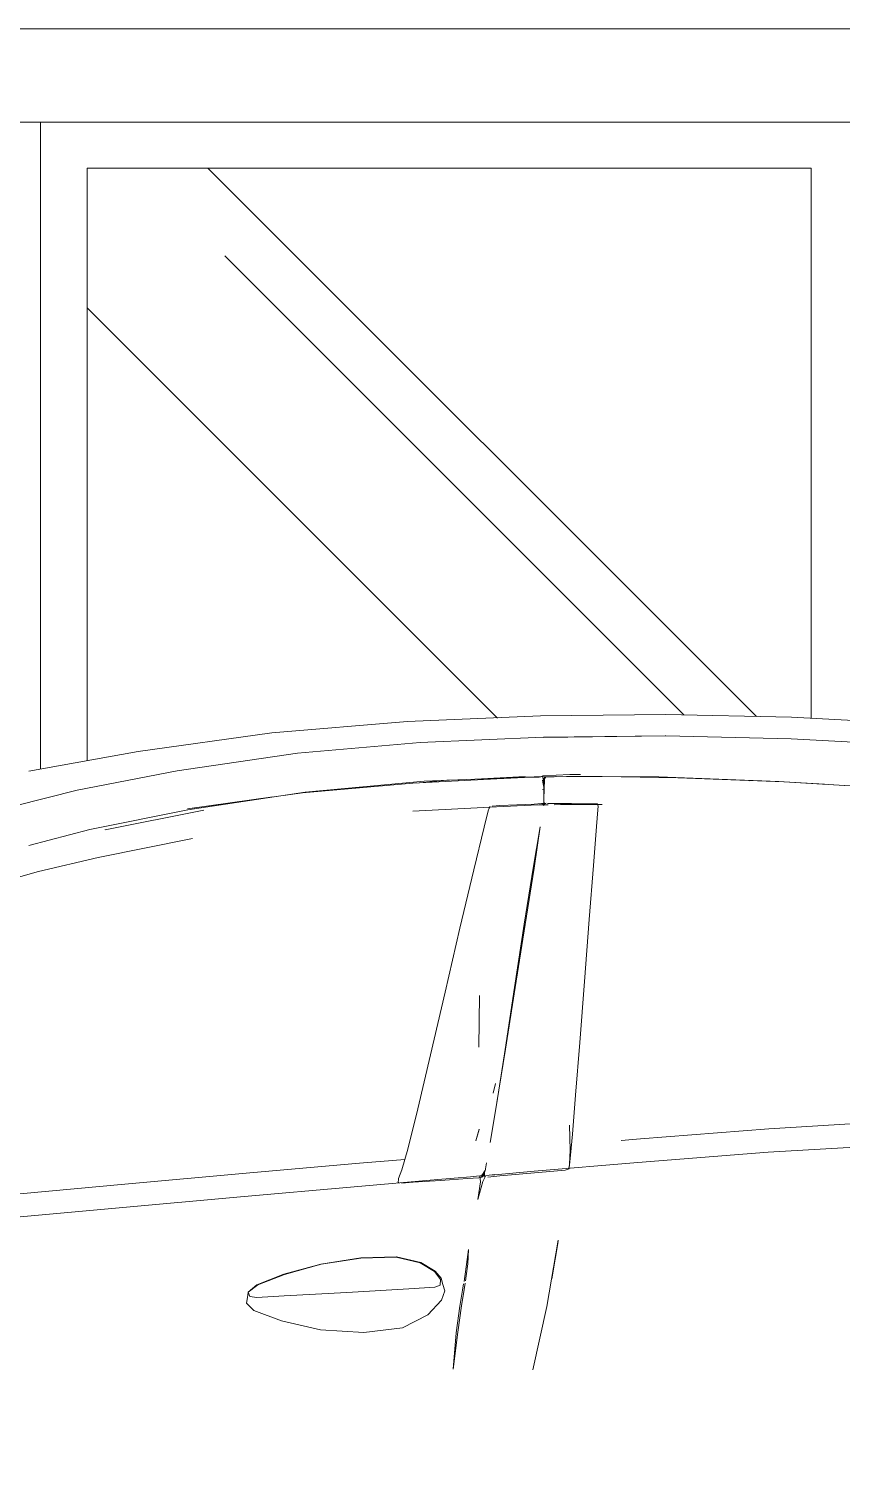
# Model space of a CAD drawing. Header units: millimetres. Extents: x -50912 to 58751, y -45352 to 5553.
# Drawn here: x 38953 to 39823, y 849 to 2399 of the extents above; entities that cross this region are included whole.
import ezdxf

# ---------------------------------------------------------------- set-up
doc = ezdxf.new("R2010")
doc.units = ezdxf.units.MM
for name, color, linetype, lineweight in [('A-DOOR', 31, 'Continuous', 9), ('A-GENM', 13, 'Continuous', 9), ('G-IMPT', 8, 'Continuous', 9)]:
    doc.layers.add(name, color=color, linetype=linetype, lineweight=lineweight)

# ---------------------------------------------------------------- blocks, each defined once
blk = doc.blocks.new('Porta correr 4 folhas - 350 x 210-3791413-D')
at = {"layer": 'A-DOOR'}
h = blk.add_hatch(dxfattribs=at)
h.set_pattern_fill('FP_12', color=256, style=0, pattern_type=2)
h.set_pattern_definition([(135, (-39632.151, 200), (-969.8676610754683, 2586.313762867916), [17145, -2286, 5715, -1143]), (135, (-41152.341, 771.5), (1883.159708588202, 266.7136067957538), [3429, -377.19, 6858, -857.25]), (135, (-40203.651, 1171.55), (-3661.250420559894, 4744.269308760835), [9144, -1600.2, 4572, -1143])])
h.paths.add_polyline_path([(-40019.65077199631, 250.000000000006), (-39244.6507719963, 250.000000000006), (-39244.6507719963, 396.8246237829175), (-39398.5091105989, 396.1777665746642), (-39756.53649496262, 396.0357771447509), (-40019.65077199631, 396.0357771447509), (-40019.65077199631, 251.3893261555215)])
h.paths.add_polyline_path([(-39548.92664241879, 1457.900601288902), (-39547.91612520189, 1458.542454566847), (-39538.13732439545, 1523.99692326698), (-39548.8227937128, 1458.542454566847)])
h.paths.add_polyline_path([(-39531.14817141636, 1567.330999655307), (-39531.14817141636, 1568.509670609797), (-39531.29975676801, 1568.278797498401)])
h.paths.add_polyline_path([(-39530.52560548561, 1574.25515647727), (-39530.71951069706, 1574.435631350726), (-39530.5522537541, 1574.254517245652)])
h.paths.add_polyline_path([(-39244.6507719963, 1591.015914873597), (-39244.6507719963, 1591.067769658059), (-39288.04541515382, 1593.471508902367), (-39407.77841081104, 1598.123927893824), (-39428.05471520127, 1597.650382627547), (-39365.05001178763, 1596.042726743121), (-39250.781087587, 1591.359920383318)])
h.paths.add_polyline_path([(-39650.9865413478, 1592.399635372826), (-39618.82144409583, 1594.640617861445), (-39646.92390612968, 1592.775692899983), (-39648.23882718773, 1592.653977329929)])
h.paths.add_polyline_path([(-39530.52268633364, 1595.703884890863), (-39529.55737644381, 1598.191617800521), (-39514.872649682, 1598.327786360175), (-39519.85374787057, 1598.578782272104), (-39531.73193503496, 1598.104294351456), (-39530.66383932171, 1595.984079500635)])
h.paths.add_polyline_path([(-40019.65077199631, 1615.586686376029), (-39954.29954544972, 1626.884439718345), (-39812.14757503221, 1645.941436745165), (-39663.18358249895, 1657.818389349549), (-39516.69152900841, 1663.563383375934), (-39398.5091105989, 1664.954895100646), (-39250.781087587, 1661.219962162899), (-39244.6507719963, 1660.887894437337), (-39244.6507719963, 2250.00000000001), (-40019.65077199631, 2250.00000000001), (-40019.65077199631, 1617.32210787738)])
for p, q in [((-38220.65077199631, 2398.999999999984), (-41918.65077199631, 2398.999999999984)), ((-41818.65077199631, 2298.999999999984), (-38320.65077199631, 2298.999999999984)), ((-40069.6507719963, 2298.999999999983), (-40069.6507719963, 1606.50989135078)), ((-40069.6507719963, 1606.509891350781), (-40069.6507719963, 2298.999999999983)), ((-40019.65077199631, 2250.000000000008), (-39244.6507719963, 2250.000000000008)), ((-40019.65077199631, 1615.508258401086), (-40019.65077199631, 2250.000000000008)), ((-39244.6507719963, 2250.000000000008), (-39244.6507719963, 1660.887907973665))]:
    blk.add_line(p, q, dxfattribs=at)
blk = doc.blocks.new('CRT_Fiat Punto - Punto_dwg-985961-D')
at = {"layer": 'G-IMPT'}
for p, q in [((-39534.4278405209, 1663.347605815768), (-39676.88996544828, 1657.239382487215)), ((-39534.4278405209, 1663.347605815768), (-39534.37339168537, 1663.34769713457)), ((-39534.4278405209, 1663.347605815768), (-39534.37339168537, 1663.34769713457)), ((-39399.97229700203, 1664.98714358193), (-39534.37339168537, 1663.34769713457)), ((-39534.37339168537, 1663.34769713457), (-39399.97229700203, 1664.98714358193)), ((-39265.69078428954, 1662.027592536839), (-39399.97229700203, 1664.98714358193)), ((-39265.69078428954, 1662.027592536839), (-39399.97229700203, 1664.98714358193)), ((-39123.75063763281, 1654.338960366241), (-39265.69078428954, 1662.027592536839)), ((-39265.69078428954, 1662.027592536839), (-39123.75063763281, 1654.339051685042)), ((-39822.22979123728, 1645.099278348351), (-39965.31840309646, 1625.364737382866)), ((-39676.88996544828, 1657.239382487215), (-39822.22979123728, 1645.099278348351)), ((-39663.14350651282, 1634.869974476171), (-39794.54603419305, 1623.483113473332)), ((-39531.03482195373, 1640.41348233486), (-39663.14350651283, 1634.869974476171)), ((-39400.90950186412, 1641.864675072465), (-39531.10723776349, 1640.389556808808)), ((-39531.10723776349, 1640.389556808808), (-39400.12845215297, 1641.864675072465)), ((-39400.12845215297, 1641.864675072465), (-39531.03482195373, 1640.41348233486)), ((-39400.90950186412, 1641.864675072465), (-39400.40181498594, 1641.864675072465)), ((-39400.40181498594, 1641.864675072465), (-39400.12845215297, 1641.864675072465)), ((-39265.95738953117, 1638.905215346176), (-39400.12845215297, 1641.864675072465)), ((-39124.05395303274, 1631.216583175578), (-39265.95738953117, 1638.905215346176)), ((-39965.31840309646, 1625.364737382866), (-40082.23860210724, 1604.322922111295)), ((-39794.54603419305, 1623.483113473332), (-39923.33397330912, 1604.501906962675)), ((-39923.33397330912, 1604.501906962675), (-40030.47404851111, 1583.773771775032)), ((-39532.15155958002, 1598.62869257036), (-39659.06921544023, 1593.502328997949)), ((-39550.83854010197, 1598.290314722099), (-39597.48780423616, 1596.130911658616)), ((-39544.08188160161, 1597.710847294226), (-39581.15621927616, 1596.042270149115)), ((-39535.75442875355, 1597.849743191649), (-39544.08188160161, 1597.710847294226)), ((-39532.14292995325, 1598.920136526064), (-39535.75442875355, 1597.849743191649)), ((-39532.14292995325, 1598.920136526064), (-39535.75442875355, 1597.849743191649)), ((-39532.15155958002, 1598.62869257036), (-39535.75442875355, 1597.849743191649)), ((-39407.77841081104, 1598.123927893827), (-39532.15155958002, 1598.62869257036)), ((-39532.15155958002, 1598.62869257036), (-39531.19410477363, 1594.670205153204)), ((-39532.14292995325, 1598.920136526064), (-39530.49633780965, 1592.226285722051)), ((-39502.77758854209, 1600.515065057589), (-39532.13643091606, 1599.156038814848)), ((-39530.10816441322, 1598.206480090586), (-39530.66383932171, 1594.851701271632)), ((-39528.77591441487, 1598.170546142108), (-39530.66383932171, 1594.851701271632)), ((-39530.66383932171, 1594.851701271632), (-39530.3642554356, 1596.660380519653)), ((-39530.49633780965, 1592.226285722051), (-39530.10816441322, 1598.206480090586)), ((-39530.08554018009, 1594.836131415937), (-39530.10816441322, 1598.206480090586)), ((-39530.10816441322, 1598.206480090586), (-39528.77591441487, 1598.170546142108)), ((-39530.10816441322, 1598.206480090586), (-39526.32121936511, 1598.104294351456)), ((-39528.77591441487, 1598.170546142108), (-39529.51296836632, 1598.190426238754)), ((-39526.32121936511, 1598.104294351456), (-39519.85374787057, 1598.18123044191)), ((-39519.85374787057, 1598.18123044191), (-39506.48294024086, 1598.574631839739)), ((-39468.24330616721, 1598.422905650673), (-39506.48294024086, 1598.574631839739)), ((-39502.77758854209, 1600.515065057589), (-39491.60204795757, 1600.654974599309)), ((-39387.16899006563, 1596.864458980442), (-39468.24330616721, 1598.422905650673)), ((-39279.01027075267, 1593.120433769137), (-39407.77841081104, 1598.123927893827)), ((-39273.85792698117, 1592.654890517945), (-39387.16899006563, 1596.864458980442)), ((-40030.47404851111, 1583.773771775032), (-40096.93305293824, 1567.146307378819)), ((-39912.36260143927, 1563.780068050248), (-39789.39968321791, 1580.985123867363)), ((-39786.41395221386, 1581.823567445397), (-39912.06830947844, 1562.671046862704)), ((-39789.39968321791, 1580.985123867363), (-39671.01224219013, 1591.355013034803)), ((-39786.41395221386, 1581.823567445397), (-39659.06921544023, 1593.502328997949)), ((-39581.15621927616, 1596.042270149115), (-39671.01224219013, 1591.355013034803)), ((-39663.48066578538, 1591.747890817952), (-39634.73460398638, 1594.406750410234)), ((-39621.42979517759, 1595.02263247041), (-39634.73460398638, 1594.406750410234)), ((-39530.59596662233, 1584.740609588285), (-39532.22817605466, 1584.596919453772)), ((-39530.59596662233, 1584.740609588285), (-39532.1611480542, 1594.610300019273)), ((-39530.59596662233, 1584.740609588285), (-39531.19410477363, 1594.670205153204)), ((-39531.19410477363, 1594.670205153204), (-39530.87921471558, 1584.680521816751)), ((-39530.91896239985, 1593.944371140989), (-39530.69381725504, 1594.745086525692)), ((-39530.91896239985, 1593.944371140989), (-39530.69381725504, 1594.745086525692)), ((-39530.59596662233, 1584.740609588285), (-39530.87921471558, 1574.300633240528)), ((-39530.87921471558, 1574.300633240528), (-39530.87921471558, 1584.680521816751)), ((-39530.66383932171, 1594.851701271632), (-39530.78874061278, 1584.74586041939)), ((-39530.71833381665, 1574.260361648967), (-39530.78874061278, 1584.74586041939)), ((-39530.08554018009, 1594.836131415937), (-39530.59596662233, 1584.740609588285)), ((-39279.01027075267, 1593.120433769137), (-39138.90796064006, 1584.750608997074)), ((-39230.34734512524, 1590.213271424204), (-39273.85797264057, 1592.654890517945)), ((-39138.90796064006, 1584.750608997074), (-39273.85792698117, 1592.654890517945)), ((-39912.36260143927, 1563.780068050248), (-39820.97558887126, 1576.567001500879)), ((-39581.50375580582, 1565.923868239533), (-39671.21081492447, 1561.183006988603)), ((-39588.1375188383, 1566.426532583632), (-39589.32354460539, 1564.523311777484)), ((-39585.94294539525, 1566.828015695408), (-39577.89974514726, 1567.322050412738)), ((-39544.47902707032, 1567.777959530353), (-39581.50375580582, 1565.923868239533)), ((-39577.89974514726, 1567.322050412738), (-39559.54904930311, 1568.150951175997)), ((-39559.54904930311, 1568.150951175997), (-39541.27056380142, 1568.981815293482)), ((-39536.10185113471, 1568.10848793319), (-39544.47902707032, 1567.777959530353)), ((-39541.27056380142, 1568.981815293482), (-39533.44410872932, 1569.481466117118)), ((-39536.10185113471, 1568.10848793319), (-39532.33737051182, 1568.278797498406)), ((-39533.44410872932, 1569.481466117118), (-39531.50810447336, 1569.581505864408)), ((-39531.5262084258, 1568.988116290801), (-39532.33737051182, 1568.278797498406)), ((-39531.5262084258, 1568.988116290801), (-39530.87921471558, 1569.852037814517)), ((-39531.50810447336, 1569.581505864408), (-39531.14817141636, 1567.330999655307)), ((-39531.43308779866, 1569.112458943314), (-39531.14817141636, 1567.330999655307)), ((-39531.14817141636, 1567.330999655307), (-39529.64469866477, 1569.587304608317)), ((-39531.14817141636, 1567.330999655307), (-39530.44175199592, 1569.122354929336)), ((-39530.87921471558, 1569.852037814517), (-39530.87921471558, 1574.300633240528)), ((-39530.87921471559, 1569.852037814517), (-39530.87921471559, 1574.300633240528)), ((-39530.68819861207, 1569.766517756701), (-39530.71837947604, 1574.260361648967)), ((-39530.4878679908, 1568.637863026787), (-39530.71833381665, 1574.260361648967)), ((-39530.68819861207, 1569.766517756701), (-39530.71833381665, 1574.260361648967)), ((-39530.71833381665, 1574.260361648967), (-39530.68819861207, 1569.766517756701)), ((-39530.50151773848, 1568.970799528883), (-39530.68398620603, 1573.421461526216)), ((-39530.52745289606, 1569.603585708179), (-39530.64977608547, 1572.587811076094)), ((-39528.57480758377, 1568.224417151979), (-39529.90705758213, 1568.247840424627)), ((-39529.90705758213, 1568.247840424627), (-39526.12013536371, 1568.195925685841)), ((-39529.64469866477, 1569.587304608317), (-39528.58442643351, 1569.654142265555)), ((-39529.64467583506, 1569.587304608317), (-39528.58442642852, 1569.654141522674)), ((-39528.57480758377, 1568.224417151979), (-39526.12013536371, 1568.195925685841)), ((-39528.57480758377, 1568.224417151979), (-39526.12013536371, 1568.195925685841)), ((-39528.57480758377, 1568.224417151979), (-39526.12013536371, 1568.195925685841)), ((-39527.45220272447, 1569.725515614733), (-39519.4317180284, 1569.65579370961)), ((-39519.4317180284, 1569.65579370961), (-39526.1302032616, 1569.714023501145)), ((-39519.67773088025, 1568.272816116893), (-39506.38363104399, 1568.940813151508)), ((-39519.67773088025, 1568.272816116893), (-39506.38239824016, 1568.565675514023)), ((-39519.4317180284, 1569.65579370961), (-39501.15081257847, 1569.496807675808)), ((-39468.21814783733, 1568.300896648423), (-39506.38363104399, 1568.940813151508)), ((-39468.21814783733, 1568.300896648423), (-39506.38363104399, 1568.940813151508)), ((-39468.21814783733, 1568.300896648423), (-39506.38239824016, 1568.565675514023)), ((-39501.15081257847, 1569.496807675808), (-39482.9422087898, 1569.338460873623)), ((-39482.9422087898, 1569.338460873623), (-39475.13853775873, 1569.270611003936)), ((-39475.13853775873, 1569.270611003936), (-39473.199314515, 1569.102858365168)), ((-39473.199314515, 1569.102858365168), (-39472.72431976783, 1566.835184221344)), ((-39472.72431976783, 1566.835184221344), (-39473.05162918291, 1562.612831126605)), ((-40016.98490312923, 1541.733974256716), (-39912.06830947844, 1562.671046862704)), ((-40000.724232115, 1541.490198715512), (-39894.82084749277, 1562.53205964648)), ((-39594.71763207477, 1544.187801777851), (-39590.24604714042, 1561.721240005967)), ((-39589.32354460539, 1564.523311777484), (-39590.24604714042, 1561.721240005967)), ((-39474.41312402753, 1545.04930335332), (-39473.05162918291, 1562.612831126605)), ((-40016.98490312923, 1541.733974256716), (-40082.11630340203, 1524.701830590661)), ((-40000.50023850922, 1541.540424056455), (-40000.724232115, 1541.490198715512)), ((-39594.71763207477, 1544.187801777851), (-39605.74581565413, 1498.642047164325)), ((-39542.03992470595, 1500.465044403152), (-39534.74999042368, 1544.421851866671)), ((-39534.74999042368, 1544.421851866671), (-39541.32030971866, 1500.281493611686)), ((-39477.65592316587, 1503.216114623906), (-39474.41312402753, 1545.04930335332)), ((-39907.04174023404, 1532.109155192553), (-40008.18842550065, 1511.800538580022)), ((-39536.97574785949, 1531.000991365353), (-39537.77048628633, 1524.129722443514)), ((-40008.18842550065, 1511.800538580022), (-40072.06317632808, 1496.653260640967)), ((-39482.15526901594, 1445.173838588385), (-39477.65592316587, 1503.216114623906)), ((-40072.06317632808, 1496.653260640967), (-40109.68684225439, 1485.879422754105)), ((-39620.58466434036, 1436.089078917621), (-39605.74581565413, 1498.642047164325)), ((-39551.79898240865, 1440.147651741466), (-39542.03992470595, 1500.465044403152)), ((-39550.85967721411, 1439.915336709879), (-39541.32030971866, 1500.281493611686)), ((-39548.0683168461, 1457.579369259751), (-39549.03138880029, 1457.253199786012)), ((-39547.96575248012, 1458.228407742843), (-39548.92664241879, 1457.900601288906)), ((-39548.92664241879, 1457.900601288906), (-39547.96575248012, 1458.228407742843)), ((-39482.15526901594, 1445.173838588385), (-39487.28624418783, 1378.983048896781)), ((-39620.58466434036, 1436.089078917621), (-39636.48808478739, 1367.53413676817)), ((-39551.79898240865, 1440.147651741466), (-39562.18094848761, 1372.598768830615)), ((-39562.18094848761, 1372.598768830615), (-39550.85967721411, 1439.915336709879)), ((-39550.85967721411, 1439.915336709879), (-39561.49366035613, 1372.622329081459)), ((-39652.00077491155, 1300.509537927719), (-39636.48808478739, 1367.53413676817)), ((-39599.78598537838, 1363.879832279559), (-39600.56466080069, 1308.450598095985)), ((-39572.30146883724, 1306.137812464108), (-39562.18094848761, 1372.598768830615)), ((-39571.95678602014, 1306.410353427855), (-39561.49366035613, 1372.622329081459)), ((-39562.18094848761, 1372.598768830615), (-39571.87084022842, 1306.992213888451)), ((-39492.36786154741, 1313.428705593796), (-39487.28624418783, 1378.983048896781)), ((-39581.27598388462, 1249.084085286956), (-39572.30146883724, 1306.137812464108)), ((-39571.95678602014, 1306.410353427855), (-39580.9836495706, 1249.287520747498)), ((-39496.71920244957, 1257.295837213234), (-39492.36786154741, 1313.428705593796)), ((-39652.00077491155, 1300.509537927719), (-39665.66738696974, 1242.547645267416)), ((-39584.92709221517, 1259.312635779021), (-39582.53851197787, 1269.624491847959)), ((-39500.05847990194, 1215.462602824419), (-39496.71920244957, 1257.295837213234)), ((-39676.34480361683, 1199.472452345447), (-39665.66738696974, 1242.547645267416)), ((-39588.36074764912, 1206.687139935096), (-39580.9836495706, 1249.287520747498)), ((-39588.36074764912, 1206.687139935096), (-39581.27598388462, 1249.084085286956)), ((-39502.61666198375, 1198.144266033764), (-39503.37782702582, 1224.948685799062)), ((-39502.61666198375, 1198.144266033764), (-39503.37782702582, 1224.948685799062)), ((-39162.56491809602, 1228.75480779554), (-39289.91149836794, 1221.284427561063)), ((-39600.00245659787, 1220.763773413031), (-39603.53393729816, 1208.402312498786)), ((-39600.00245659787, 1220.763773413031), (-39603.53393729816, 1208.402312498786)), ((-39600.00243376817, 1220.763773413031), (-39603.53393729816, 1208.402312498786)), ((-39600.05039896877, 1220.498789080126), (-39603.53393729816, 1208.402312498786)), ((-39600.00243376817, 1220.763773413031), (-39600.38138569858, 1219.437313043849)), ((-39500.05847990194, 1215.462602824419), (-39502.10397540117, 1192.807115837273)), ((-39427.3317752739, 1210.410732564515), (-39447.79955842615, 1208.603945306733)), ((-39289.91149836794, 1221.284427561063), (-39427.3317752739, 1210.410732564515)), ((-39676.34480361683, 1199.472452345447), (-39682.88981618889, 1177.107975549697)), ((-39502.61666198375, 1198.144266033764), (-39503.34995196159, 1183.285738145763)), ((-39503.34995196159, 1183.285738145763), (-39502.61666198375, 1198.144266033764)), ((-39503.34995196159, 1183.285738145763), (-39502.63284824136, 1198.055915093096)), ((-39502.63284824136, 1198.055915093096), (-39503.34995196159, 1183.285738145763)), ((-39503.34995196159, 1183.285738145763), (-39502.63289390075, 1198.055915093096)), ((-39502.68131569537, 1197.790885100791), (-39503.34995196159, 1183.285738145763)), ((-39503.34995196159, 1183.285738145763), (-39502.68131569537, 1197.790885100791)), ((-39502.68108739836, 1197.481177384742), (-39503.34995196159, 1183.285738145763)), ((-39502.68108739836, 1197.481154555041), (-39503.34995196159, 1183.285738145763)), ((-39502.68108739836, 1197.481177384742), (-39502.68131569537, 1197.790885100791)), ((-39502.68108739836, 1197.481154555041), (-39502.68131569537, 1197.790885100791)), ((-39290.62775738927, 1196.151347334628), (-39430.19694833741, 1185.27765233808)), ((-39290.62775738927, 1196.151324504928), (-39430.19694833741, 1185.27765233808)), ((-39290.62775738927, 1196.151347334628), (-39430.19690267801, 1185.27765233808)), ((-39162.56491809602, 1203.621704739405), (-39290.62775738927, 1196.151324504928)), ((-39290.62775738927, 1196.151347334628), (-39162.56491809602, 1203.621704739405)), ((-39162.56491809602, 1203.621681909705), (-39290.62775738927, 1196.151347334628)), ((-39728.04403002516, 1184.30227621686), (-39849.58167613676, 1173.611926544474)), ((-39679.56339608564, 1188.474438851774), (-39728.04403002516, 1184.30227621686)), ((-39593.56831646596, 1176.053289049179), (-39592.02267725766, 1184.799598411052)), ((-39593.39660710804, 1177.901997099703), (-39593.56831646596, 1176.053289049179)), ((-39430.19694833741, 1185.27765233808), (-39541.10084780842, 1175.680662678742)), ((-39430.19694833741, 1185.27765233808), (-39541.10080214901, 1175.680617019341)), ((-39430.19690267801, 1185.27765233808), (-39541.10073365991, 1175.680685508443)), ((-39503.60217449196, 1178.456251997759), (-39507.77320642013, 1176.810070788771)), ((-39503.17786167975, 1182.68616172334), (-39504.18304220603, 1179.184785159469)), ((-39503.17786167975, 1182.68616172334), (-39503.52336577908, 1179.24188403969)), ((-39503.17786167975, 1182.68616172334), (-39502.10397540117, 1192.807115837273)), ((-39849.58167613676, 1173.611926544474), (-39979.36239010279, 1161.749888156861)), ((-39644.14747211174, 1166.908327458378), (-39734.07584234638, 1159.169207405276)), ((-39644.14749494145, 1166.908281798977), (-39734.07584234638, 1159.169184575575)), ((-39644.14742645234, 1166.908236139576), (-39734.07584234638, 1159.169184575575)), ((-39686.61321476584, 1163.036478754359), (-39686.30281074394, 1167.794896044921)), ((-39686.58831300209, 1163.418220329456), (-39686.55010424448, 1164.003956803859)), ((-39686.30281074394, 1167.794896044921), (-39682.88981618889, 1177.107975549697)), ((-39670.57245084103, 1163.867125989695), (-39683.2694398625, 1162.972669741653)), ((-39641.54194123123, 1165.904208744315), (-39670.57245084103, 1163.867125989695)), ((-39644.14749494145, 1166.908281798977), (-39609.19460717947, 1169.91666557329)), ((-39609.19460717947, 1169.91668840299), (-39644.14747211174, 1166.908327458378)), ((-39609.19460717947, 1169.91666557329), (-39644.14742645234, 1166.908236139576)), ((-39612.62467835044, 1167.933221199833), (-39641.54194123123, 1165.904208744315)), ((-39600.26746376047, 1168.803489380268), (-39612.62467835044, 1167.933221199833)), ((-39602.96741828196, 1170.424101324773), (-39609.19460717947, 1169.91666557329)), ((-39602.96741828196, 1170.424101324773), (-39609.19460717947, 1169.91666557329)), ((-39602.96734979285, 1170.424101324773), (-39609.19460717947, 1169.91668840299)), ((-39599.21613322592, 1170.660274575733), (-39602.96741828196, 1170.424101324773)), ((-39602.96741828196, 1170.424101324773), (-39599.21613322592, 1170.660274575733)), ((-39599.21613322592, 1170.660274575733), (-39602.96734979285, 1170.424101324773)), ((-39601.40260212531, 1145.391369046583), (-39595.93872426173, 1164.670879837924)), ((-39598.50608388311, 1164.393361999483), (-39601.40260212531, 1145.391369046583)), ((-39596.06832847108, 1170.376661207277), (-39600.26746376047, 1168.803489380268)), ((-39599.21613322592, 1170.660274575733), (-39597.25581533899, 1171.049817754189)), ((-39599.21613322592, 1170.660274575733), (-39598.50608388311, 1164.393361999483)), ((-39597.17910754555, 1169.342201821341), (-39599.03020955941, 1169.019307823639)), ((-39594.13385380504, 1176.002995219129), (-39597.25581533899, 1171.049817754189)), ((-39597.2557696796, 1171.049817754189), (-39597.02959583743, 1171.992296277088)), ((-39596.7861629348, 1171.794887653308), (-39597.2557696796, 1171.049817754189)), ((-39595.19324322385, 1174.472788888332), (-39597.17910754555, 1169.342201821341)), ((-39596.06832847108, 1170.376661207277), (-39597.17910754555, 1169.342201821341)), ((-39597.0865102806, 1170.303309379791), (-39597.02959583743, 1171.992296277088)), ((-39594.13385380504, 1176.002995219129), (-39596.40125399246, 1172.017454606963)), ((-39595.19324322385, 1174.472788888332), (-39596.06832847108, 1170.376661207277)), ((-39595.93872426173, 1164.670879837924), (-39593.0781856274, 1171.177504268701)), ((-39594.13385380504, 1176.002995219129), (-39595.82111273651, 1173.037202487901)), ((-39595.19324322385, 1174.472788888332), (-39594.00516278371, 1169.536961995719)), ((-39595.1781969596, 1174.167292779547), (-39594.99056114342, 1170.357575577716)), ((-39594.99056114342, 1170.357575577716), (-39594.47312598315, 1172.283329298184)), ((-39594.99056114342, 1170.357575577716), (-39594.27639321476, 1170.663776654432)), ((-39594.69929982532, 1171.340850775285), (-39594.13385380504, 1176.002995219129)), ((-39594.69929982532, 1171.340850775285), (-39594.13385380504, 1176.002995219129)), ((-39594.69929982532, 1171.340850775285), (-39594.18820217423, 1173.470407126698)), ((-39594.69929982532, 1171.340850775285), (-39594.47312598315, 1172.283329298184)), ((-39593.0782541165, 1171.177481439), (-39589.46965468815, 1171.493764108773)), ((-39593.0781856274, 1171.177504268701), (-39589.46963185846, 1171.493764108773)), ((-39577.9813156669, 1170.64742145439), (-39590.66077147845, 1169.531505697316)), ((-39589.46970034756, 1171.493764108773), (-39583.09425537546, 1172.354580793229)), ((-39589.46970034756, 1171.493764108773), (-39583.16778984055, 1172.040421285596)), ((-39589.46965468815, 1171.493764108773), (-39583.16778984055, 1172.040421285596)), ((-39589.46963185846, 1171.493764108773), (-39583.16774418114, 1172.040421285596)), ((-39541.10084780842, 1175.680662678742), (-39583.16778984055, 1172.040421285596)), ((-39541.10080214901, 1175.680617019341), (-39583.16778984055, 1172.040421285596)), ((-39541.10073365991, 1175.680685508443), (-39583.16774418114, 1172.040421285596)), ((-39548.99079227741, 1173.190901209123), (-39577.9813156669, 1170.64742145439)), ((-39520.11336722387, 1175.724290236266), (-39548.99079227741, 1173.190901209123)), ((-39507.77320642013, 1176.810070788771), (-39520.11336722387, 1175.724290236266)), ((-39979.36239010279, 1161.749888156861), (-40122.01029171742, 1148.682875350793)), ((-39855.61347240584, 1148.47885773289), (-39985.39421383884, 1136.616807930426)), ((-39855.6134916684, 1148.47885773289), (-39985.39421383884, 1136.616807930426)), ((-39855.6134916684, 1148.47885773289), (-39985.394202424, 1136.616830760127)), ((-39734.07584234638, 1159.169207405276), (-39855.6134916684, 1148.47885773289)), ((-39855.6134916684, 1148.47885773289), (-39734.07584234638, 1159.169184575575)), ((-39734.07584234638, 1159.169184575575), (-39855.61347240584, 1148.47885773289)), ((-39985.394202424, 1136.616830760127), (-40128.04210403863, 1123.549783709507)), ((-39985.39421383884, 1136.616807930426), (-40128.04210403863, 1123.549795124358)), ((-40128.04210403863, 1123.549749464957), (-39985.39421383884, 1136.616807930426)), ((-39527.45784166048, 1030.939391683072), (-39515.39839485323, 1101.870026703938)), ((-39522.30879322916, 1060.635411752753), (-39515.43834682898, 1100.604074155631)), ((-39611.40764985015, 1092.044648721487), (-39613.72331202428, 1075.967151808666)), ((-39611.40764985015, 1092.044648721487), (-39612.20611862273, 1076.50168641456)), ((-39769.55407575983, 1076.36558715544), (-39809.26905924785, 1065.441096075432)), ((-39769.55407575983, 1076.36558715544), (-39809.26905924785, 1065.441096075432)), ((-39769.11729793118, 1076.066712132246), (-39808.43510170595, 1065.251455461376)), ((-39771.46836683479, 1075.62949002582), (-39769.33568113807, 1076.216132521568)), ((-39769.55407575983, 1076.36558715544), (-39726.8124818354, 1083.08417393987)), ((-39769.55407575983, 1076.36558715544), (-39726.8124818354, 1083.08417393987)), ((-39769.33568113807, 1076.216132521568), (-39747.96619646054, 1079.575226302906)), ((-39769.11729793118, 1076.066712132246), (-39726.80308741368, 1082.718133938007)), ((-39769.11729793118, 1076.066712132246), (-39726.80308741368, 1082.718133938007)), ((-39688.65129061244, 1084.092961327671), (-39726.8124818354, 1083.08417393987)), ((-39688.65129061244, 1084.092961327671), (-39726.8124818354, 1083.08417393987)), ((-39688.65129061244, 1084.092961327671), (-39726.8124818354, 1083.08417393987)), ((-39726.8124818354, 1083.08417393987), (-39689.02355170767, 1083.716842013068)), ((-39689.02355170767, 1083.716842013068), (-39726.80308741368, 1082.718133938007)), ((-39689.02355170767, 1083.716819183367), (-39726.80308741368, 1082.718133938007)), ((-39707.91577560706, 1083.400545498384), (-39688.83744398976, 1083.904878840669)), ((-39689.02355170767, 1083.716819183367), (-39663.30959258346, 1077.57396319926)), ((-39662.67764364583, 1077.888042802942), (-39688.65129061244, 1084.092961327671)), ((-39662.67764364583, 1077.888042802942), (-39688.65129061244, 1084.092961327671)), ((-39662.67764364583, 1077.888042802942), (-39688.65129061244, 1084.092961327671)), ((-39647.96192694888, 1068.301531976102), (-39663.30959258346, 1077.57396319926)), ((-39662.67764364583, 1077.888042802942), (-39647.26502751352, 1068.827026020625)), ((-39613.72331202428, 1075.967151808666), (-39615.42179607696, 1062.961939001664)), ((-39612.20611862273, 1076.50168641456), (-39613.8881881208, 1063.587564112279)), ((-39838.17162907614, 1054.165786696325), (-39847.29081573171, 1046.151300504047)), ((-39838.17162907614, 1054.165763866624), (-39847.29081573171, 1046.151300504047)), ((-39837.0588531163, 1054.027826816619), (-39847.29081573171, 1046.151300504047)), ((-39837.05887237886, 1054.027803986919), (-39847.29081573171, 1046.151300504047)), ((-39838.17162907614, 1054.165786696325), (-39847.24999311167, 1046.395646787762)), ((-39838.17162907614, 1054.165763866624), (-39847.24999311167, 1046.395646787762)), ((-39838.03127136446, 1054.156158270168), (-39847.24999311167, 1046.395646787762)), ((-39838.03127136446, 1054.156158270168), (-39847.24999311167, 1046.395646787762)), ((-39809.26905924785, 1065.441096075432), (-39838.17162907614, 1054.165786696325)), ((-39837.0588531163, 1054.027826816619), (-39808.43510170595, 1065.251455461376)), ((-39647.96192694888, 1068.301531976102), (-39641.28118039291, 1059.911577115683)), ((-39641.67118016538, 1053.826645788995), (-39647.53576493092, 1051.469307996727)), ((-39647.26502751352, 1068.827026020625), (-39640.78705435678, 1061.267598539617)), ((-39641.67111167627, 1053.826645788995), (-39641.28118039291, 1059.911577115683)), ((-39638.77644263981, 1054.458965709262), (-39640.78705435678, 1061.267598539617)), ((-39636.76583092284, 1047.65029292693), (-39638.77644263981, 1054.458965709262)), ((-39617.81459980885, 1048.536844391198), (-39616.65809284441, 1055.209132543153)), ((-39616.21759377459, 1049.179694510788), (-39615.09898411287, 1055.861240106268)), ((-39615.42179607696, 1062.961939001664), (-39616.15549698941, 1057.772439892711)), ((-39613.8881881208, 1063.587564112279), (-39614.61141020076, 1058.427446827781)), ((-39849.2405224703, 1034.478371939956), (-39848.24526738744, 1040.437015071284)), ((-39848.24526738744, 1040.437015071284), (-39847.24999311167, 1046.395646787762)), ((-39847.29081573171, 1046.151300504047), (-39847.24999311167, 1046.395646787762)), ((-39845.48591515777, 1041.647183246588), (-39847.29081573171, 1046.151300504047)), ((-39845.48591515777, 1041.647183246588), (-39837.99898160691, 1040.540867378545)), ((-39808.81138368217, 1042.215608542772), (-39837.99898160691, 1040.540867378545)), ((-39808.81138368217, 1042.215608542772), (-39741.90437492122, 1046.054605307871)), ((-39675.42886462068, 1049.868843262853), (-39741.90437492122, 1046.054605307871)), ((-39675.42886462068, 1049.868843262853), (-39647.53576493092, 1051.469307996727)), ((-39640.30358979075, 1037.850929388121), (-39636.76583092284, 1047.65029292693)), ((-39620.78147918778, 1031.08328728489), (-39617.81459980885, 1048.536844391198)), ((-39619.08591733676, 1031.701224493884), (-39616.21759377459, 1049.179694510788)), ((-39841.18832286141, 1026.633476177331), (-39849.2405224703, 1034.478371939956)), ((-39841.18832286141, 1026.633476177331), (-39849.2405224703, 1034.478371939956)), ((-39841.33263046798, 1026.608648878112), (-39849.2405224703, 1034.478371939956)), ((-39841.33263046798, 1026.608648878112), (-39811.86002192576, 1015.400795556353)), ((-39654.93806699871, 1022.070138676953), (-39640.30358979075, 1037.850929388121)), ((-39620.78147918778, 1031.08328728489), (-39624.5212124154, 1002.813891350351)), ((-39619.08591733676, 1031.701224493884), (-39622.82594735049, 1003.394690344169)), ((-39527.45784166048, 1030.939391683072), (-39542.50021712605, 963.2078569002089)), ((-39527.46033009782, 1030.860275356228), (-39542.50021712605, 963.2078569002089)), ((-39769.9976796689, 1005.802065132357), (-39811.86002192576, 1015.400795556353)), ((-39769.9976796689, 1005.802065132357), (-39811.86002192576, 1015.400795556353)), ((-39682.21363470667, 1007.88707598932), (-39723.67452809629, 1002.880916497104)), ((-39682.21363470667, 1007.88707598932), (-39723.67452809629, 1002.880916497104)), ((-39654.93806699871, 1022.070138676953), (-39682.21363470667, 1007.88707598932)), ((-39654.93806699871, 1022.070138676953), (-39682.21363470667, 1007.88707598932)), ((-39723.67452809629, 1002.880916497104), (-39769.9976796689, 1005.802065132357)), ((-39723.67452809629, 1002.880916497104), (-39769.9976796689, 1005.802065132357)), ((-39723.51076122509, 1002.900690385457), (-39723.67452809629, 1002.880916497104)), ((-39627.99650922293, 963.694077439138), (-39622.82594735049, 1003.394690344169)), ((-39624.5212124154, 1002.813891350351), (-39627.99650922293, 963.694077439138))]:
    blk.add_line(p, q, dxfattribs=at)
blk = doc.blocks.new('CRT_Fiat Punto - Fiat punto 2-985965-D')
blk.add_blockref('CRT_Fiat Punto - Punto_dwg-985961-D', (0, 0))

msp = doc.modelspace()

# ---------------------------------------------------------------- block references
at = {"layer": 'A-DOOR'}
msp.add_blockref('Porta correr 4 folhas - 350 x 210-3791413-D', (79035.34201728753, 0), dxfattribs=at)
at = {"layer": 'A-GENM', "color": 7}
msp.add_blockref('CRT_Fiat Punto - Fiat punto 2-985965-D', (79035.34201728753, 0), dxfattribs=at)

doc.saveas('drawing.dxf')
